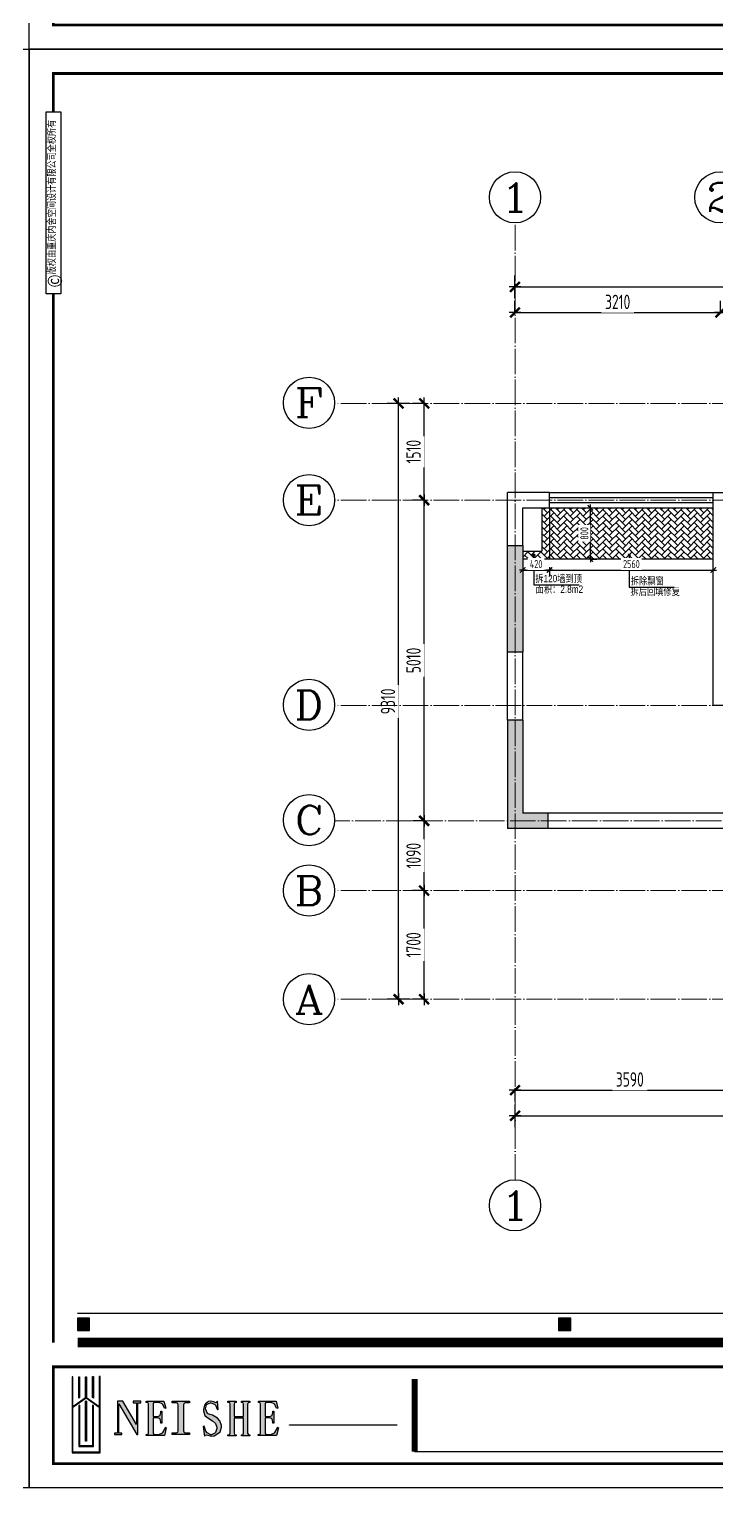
# Model space of a CAD drawing. Header units: inches. Extents: x -50945 to 250244, y -404780 to 18493.
# Drawn here: x 59539 to 70289, y -292400 to -269611 of the extents above; entities that cross this region are included whole.
import ezdxf
from ezdxf.enums import TextEntityAlignment as Align

# ---------------------------------------------------------------- set-up
doc = ezdxf.new("R2010")
doc.units = ezdxf.units.IN
doc.header["$MEASUREMENT"] = 0
doc.linetypes.add('DOTE', pattern=[2.42, 2, -0.2, 0.02, -0.2])
for name, color, linetype in [('0 @ 1 (1)', 7, 'Continuous'), ('15开关布置图-YJ', 2, 'Continuous'), ('AXIS', 1, 'Continuous'), ('AXIS_TEXT', 7, 'Continuous'), ('A图框', 7, 'Continuous'), ('D-ARCHI', 250, 'Continuous'), ('EVH 立面填充', 8, 'Continuous'), ('IBS-003-建筑窗框', 3, 'Continuous'), ('IBS-182-原建筑墙体拆除', 200, 'Continuous'), ('IBS-182-原建筑非承重墙', 150, 'Continuous'), ('IBS-200-原建筑承重墙柱', 200, 'Continuous'), ('IBS-63-原建筑窗', 63, 'Continuous'), ('IRC-30-天花轮廓线', 30, 'Continuous'), ('外标注', 50, 'Continuous')]:
    doc.layers.add(name, color=color, linetype=linetype)
doc.styles.add('04.YBC-外标注3.0', font='', dxfattribs={"width": 0.8, "height": 3})
doc.styles.add('05.YBC-内标注2.5', font='', dxfattribs={"width": 0.8, "height": 2.5})
doc.styles.add('_TCH_AXIS', font='COMPLEX', dxfattribs={"bigfont": 'GBCBIG'})
doc.styles.add('COMPLEX', font='COMPLEX')
doc.styles.add('HBA-DIMT', font='ARCHS.SHX', dxfattribs={"width": 0.8})
doc.styles.add('宋体', font='', dxfattribs={"width": 0.8})
doc.styles.get('04.YBC-外标注3.0').set_extended_font_data('SimSun')
doc.styles.get('05.YBC-内标注2.5').set_extended_font_data('SimSun')
doc.styles.get('宋体').set_extended_font_data('SimSun')
doc.dimstyles.new('HBA_40', dxfattribs={"dimscale": 50, "dimtxt": 2.5, "dimasz": 0.1, "dimexe": 2, "dimexo": 2.5, "dimgap": 0.6, "dimtad": 1, "dimdec": 0, "dimrnd": 5, "dimzin": 0, "dimtxsty": 'HBA-DIMT', "dimblk": 'HBA_DIMENSION_TICK', "dimblk1": 'HBA_DIMENSION_TICK', "dimblk2": 'HBA_DIMENSION_TICK', "dimcen": 0.125, "dimclrd": 44, "dimclre": 44, "dimclrt": 2, "dimadec": 0, "dimazin": 0, "dimtfac": 1, "dimtdec": 0, "dimtix": 1, "dimtmove": 1, "dimatfit": 3, "dimldrblk": 'HBA_Leader_Dot', "dimfxl": 0, "dimtvp": 1, "dimtfill": 1, "dimtolj": 1, "dimtzin": 0, "dimarcsym": 0})

# ---------------------------------------------------------------- blocks, each defined once
blk = doc.blocks.new('gegwe')
h = blk.add_hatch(color=9)
h.paths.add_polyline_path([(189652, -49616), (189652, -49028), (189629, -49028), (189629, -49617), (189269, -49867), (189269, -49028), (189267, -49028), (189246, -49028), (189246, -51182), (190039, -51182), (190039, -49027), (190014, -49027), (190014, -49865), (190014, -49868)])
h.paths.add_polyline_path([(190014, -49898), (190014, -51161), (189269, -51161), (189269, -49898), (189642, -49636)], flags=16)
h.paths.add_polyline_path([(189641, -49706), (189653, -49716), (189653, -50844), (189629, -50844), (189629, -49716)], flags=0)
h.paths.add_polyline_path([(189825, -49834), (189847, -49852), (189847, -51000), (189439, -51000), (189439, -49849), (189461, -49834), (189461, -50979), (189825, -50979)], flags=0)
h.paths.add_polyline_path([(189439, -49636), (189459, -49620), (189459, -49028), (189439, -49028)], flags=17)
h.paths.add_polyline_path([(189822, -49620), (189847, -49637), (189847, -49027), (189822, -49027)])
at = {"color": 9}
for points in [[(189267, -49028), (189246, -49028), (189246, -51182), (190039, -51182), (190039, -49027), (190014, -49027), (190014, -49865), (190014, -49868)], [(189269, -49867), (189269, -49028), (189267, -49028)], [(189269, -49867), (189629, -49617), (189629, -49028)], [(189439, -49028), (189459, -49028), (189459, -49620), (189439, -49636), (189439, -49028)], [(189629, -49028), (189650, -49028), (189652, -49028), (189652, -49616), (190014, -49868)], [(190014, -49898), (189642, -49636), (189269, -49898)], [(189641, -49706), (189653, -49716), (189653, -50844), (189629, -50844), (189629, -49716), (189641, -49706)], [(190014, -49898), (190014, -51161), (189269, -51161), (189269, -49898)], [(189439, -49849), (189439, -51000), (189847, -51000), (189847, -49852), (189825, -49834), (189825, -50979), (189461, -50979), (189461, -49834), (189461, -49834), (189439, -49849)]]:
    blk.add_lwpolyline(points, dxfattribs=at)
blk.add_lwpolyline([(189822, -49027), (189842, -49027), (189847, -49027), (189847, -49637), (189822, -49620), (189822, -49027)], close=True, dxfattribs=at)
blk = doc.blocks.new('gegeg')
at = {"layer": 'A图框'}
h = blk.add_hatch(color=256, dxfattribs=at)
h.dxf.hatch_style = 1
h.paths.add_polyline_path([(133887, -57733), (134062, -57733), (134062, -57558), (133887, -57558)])
h = blk.add_hatch(color=256, dxfattribs=at)
h.dxf.hatch_style = 1
h.paths.add_polyline_path([(140844, -57733), (141019, -57733), (141019, -57558), (140844, -57558)])
h = blk.add_hatch(color=256, dxfattribs=at)
h.dxf.hatch_style = 1
h.paths.add_polyline_path([(147800, -57733), (147975, -57733), (147975, -57558), (147800, -57558)])
h = blk.add_hatch(color=256, dxfattribs=at)
h.dxf.hatch_style = 1
h.paths.add_polyline_path([(154931, -57558), (154756, -57558), (154756, -57733), (154931, -57733)])
h = blk.add_hatch(color=256, dxfattribs=at)
h.dxf.hatch_style = 1
h.paths.add_polyline_path([(161887, -57558), (161712, -57558), (161712, -57733), (161887, -57733)])
for points in [[(134739, -58777), (134739, -59093), (134540, -58756), (134463, -58756), (134463, -59217), (134420, -59217), (134420, -59237), (134529, -59237), (134529, -59217), (134483, -59217), (134483, -58794), (134745, -59237), (134761, -59237), (134761, -58777), (134804, -58777), (134804, -58756), (134693, -58756), (134693, -58777)], [(134914, -59212), (134909, -59229), (134893, -59235), (134879, -59235), (134879, -59253), (135145, -59253), (135170, -59139), (135158, -59133), (135153, -59151), (135121, -59209), (135116, -59214), (135061, -59235), (135000, -59235), (134986, -59229), (134980, -59212), (134980, -58994), (135047, -58994), (135082, -59011), (135091, -59061), (135091, -59073), (135105, -59073), (135105, -58901), (135091, -58901), (135091, -58919), (135082, -58962), (135047, -58977), (134980, -58977), (134980, -58796), (134986, -58779), (135000, -58774), (135065, -58773), (135114, -58794), (135151, -58861), (135163, -58855), (135137, -58756), (134881, -58756), (134881, -58773), (134893, -58773), (134909, -58779), (134914, -58797)], [(135417, -58811), (135426, -58787), (135445, -58779), (135506, -58779), (135506, -58756), (135256, -58756), (135256, -58779), (135317, -58779), (135338, -58787), (135344, -58810), (135344, -59182), (135339, -59205), (135316, -59213), (135256, -59213), (135256, -59237), (135506, -59237), (135506, -59213), (135446, -59213), (135427, -59206), (135417, -59182)], [(135837, -59038), (135882, -59078), (135903, -59132), (135902, -59152), (135881, -59208), (135872, -59220), (135825, -59243), (135813, -59242), (135761, -59214), (135741, -59189), (135716, -59118), (135702, -59123), (135721, -59263), (135737, -59248), (135751, -59243), (135823, -59263), (135863, -59257), (135916, -59223), (135949, -59199), (135968, -59131), (135971, -59105), (135945, -59040), (135909, -59002), (135837, -58960), (135798, -58947), (135768, -58935), (135738, -58864), (135753, -58809), (135762, -58797), (135809, -58778), (135816, -58777), (135869, -58797), (135880, -58811), (135910, -58880), (135922, -58873), (135912, -58756), (135903, -58771), (135889, -58777), (135860, -58765), (135816, -58756), (135782, -58762), (135736, -58794), (135724, -58813), (135707, -58877), (135707, -58896), (135730, -58964), (135755, -58986)], [(136289, -59003), (136289, -59216), (136284, -59234), (136268, -59240), (136256, -59240), (136256, -59258), (136379, -59258), (136379, -59240), (136367, -59240), (136353, -59234), (136346, -59218), (136346, -58797), (136353, -58780), (136367, -58774), (136377, -58774), (136377, -58756), (136258, -58756), (136258, -58774), (136268, -58774), (136284, -58780), (136289, -58797), (136289, -58975), (136150, -58975), (136150, -58797), (136157, -58780), (136172, -58774), (136180, -58774), (136180, -58756), (136062, -58756), (136062, -58774), (136072, -58774), (136088, -58780), (136093, -58797), (136093, -59216), (136088, -59234), (136072, -59240), (136060, -59240), (136060, -59258), (136183, -59258), (136183, -59240), (136171, -59240), (136157, -59235), (136150, -59217), (136150, -59003)], [(136534, -59212), (136530, -59229), (136514, -59235), (136499, -59235), (136499, -59253), (136765, -59253), (136791, -59139), (136779, -59133), (136774, -59151), (136742, -59209), (136736, -59214), (136681, -59235), (136621, -59235), (136607, -59229), (136600, -59212), (136600, -58994), (136667, -58994), (136702, -59011), (136711, -59061), (136711, -59073), (136725, -59073), (136725, -58901), (136711, -58901), (136711, -58919), (136702, -58962), (136668, -58977), (136600, -58977), (136600, -58796), (136606, -58779), (136620, -58774), (136686, -58773), (136734, -58794), (136771, -58861), (136783, -58855), (136758, -58756), (136502, -58756), (136502, -58773), (136513, -58773), (136530, -58779), (136534, -58797)], [(138503, -59104), (138503, -59096), (136951, -59096), (136951, -59104)]]:
    blk.add_hatch(color=256, dxfattribs=at).paths.add_polyline_path(points)
for p, q in [((133887, -57482), (161887, -57482)), ((147184, -58433), (150684, -58433)), ((151384, -58433), (154884, -58433)), ((155398, -58433), (158242, -58433)), ((147184, -58783), (150684, -58783)), ((151384, -58783), (154884, -58783)), ((147184, -59133), (150684, -59133)), ((151384, -59133), (154884, -59133)), ((138761, -59483), (146834, -59483)), ((147184, -59483), (150684, -59483)), ((151384, -59483), (154884, -59483)), ((155398, -59483), (158242, -59483))]:
    blk.add_line(p, q, dxfattribs=at)
for points in [[(162587, -39218), (162587, -60008), (133187, -60008), (133187, -39218)], [(133431, -40125), (133643, -40125), (133643, -42755), (133431, -42755)], [(134062, -57558), (133887, -57558), (133887, -57733), (134062, -57733)], [(141019, -57558), (140844, -57558), (140844, -57733), (141019, -57733)], [(147975, -57558), (147800, -57558), (147800, -57733), (147975, -57733)], [(154756, -57558), (154931, -57558), (154931, -57733), (154756, -57733)], [(161712, -57558), (161887, -57558), (161887, -57733), (161712, -57733)], [(134739, -58777), (134739, -59093), (134540, -58756), (134463, -58756), (134463, -59217), (134420, -59217), (134420, -59237), (134529, -59237), (134529, -59217), (134483, -59217), (134483, -58794), (134745, -59237), (134761, -59237), (134761, -58777), (134804, -58777), (134804, -58756), (134693, -58756), (134693, -58777), (134739, -58777)], [(135256, -58756), (135506, -58756), (135506, -58779), (135445, -58779), (135426, -58787), (135417, -58811), (135417, -59182), (135427, -59206), (135446, -59213), (135506, -59213), (135506, -59237), (135256, -59237), (135256, -59213), (135316, -59213), (135339, -59205), (135344, -59182), (135344, -58810), (135338, -58787), (135317, -58779), (135256, -58779), (135256, -58756)], [(136951, -59096), (138503, -59096), (138503, -59104), (136951, -59104)]]:
    blk.add_lwpolyline(points, close=True, dxfattribs=at)
for points, const_width in [([(133537, -40125), (133537, -39568), (162237, -39568), (162237, -57908)], 42), ([(133537, -57908), (133537, -42755)], 42), ([(161887, -57908), (133887, -57908)], 140), ([(138761, -58433), (138761, -59483)], 84), ([(146834, -58433), (146834, -59483)], 84), ([(151034, -58433), (151034, -59483)], 84), ([(155234, -58433), (155234, -59483)], 84), ([(158387, -58433), (158387, -59483)], 84)]:
    blk.add_lwpolyline(points, dxfattribs=dict(at, const_width=const_width))
at = {"layer": 'A图框', "const_width": 42}
blk.add_lwpolyline([(133537, -58258), (162237, -58258), (162237, -59658), (133537, -59658)], close=True, dxfattribs=at)
at = {"layer": 'A图框'}
for points in [[(134882, -58756), (135137, -58756), (135163, -58855), (135151, -58861), (135116, -58798), (135112, -58793), (135065, -58773), (135000, -58774), (134986, -58779), (134980, -58796), (134980, -58977), (135047, -58977), (135082, -58962), (135091, -58919), (135091, -58901), (135105, -58901), (135105, -59073), (135091, -59073), (135091, -59061), (135082, -59011), (135047, -58994), (134980, -58994), (134980, -59212), (134986, -59229), (135000, -59235), (135061, -59235), (135116, -59214), (135121, -59209), (135153, -59151), (135158, -59133), (135170, -59139), (135145, -59253), (134879, -59253), (134879, -59235), (134893, -59235), (134909, -59229), (134914, -59212), (134914, -58797), (134909, -58779), (134893, -58773), (134881, -58773), (134881, -58756)], [(135910, -58880), (135922, -58873), (135912, -58756), (135903, -58771), (135889, -58777), (135860, -58765), (135816, -58756), (135782, -58762), (135736, -58794), (135724, -58813), (135707, -58877), (135707, -58896), (135730, -58964), (135755, -58986), (135837, -59038), (135882, -59078), (135903, -59132), (135902, -59152), (135881, -59208), (135872, -59220), (135825, -59243), (135813, -59242), (135761, -59214), (135741, -59189), (135716, -59118), (135702, -59123), (135721, -59263), (135737, -59248), (135751, -59243), (135823, -59263), (135863, -59257), (135916, -59223), (135949, -59199), (135968, -59131), (135971, -59105), (135945, -59040), (135909, -59002), (135837, -58960), (135798, -58947), (135768, -58935), (135738, -58864), (135753, -58809), (135762, -58797), (135809, -58778), (135816, -58777), (135869, -58797), (135880, -58811), (135910, -58880)], [(136258, -58756), (136377, -58756), (136377, -58774), (136367, -58774), (136353, -58780), (136346, -58797), (136346, -59218), (136353, -59234), (136367, -59240), (136379, -59240), (136379, -59258), (136256, -59258), (136256, -59240), (136268, -59240), (136284, -59234), (136289, -59216), (136289, -59003), (136150, -59003), (136150, -59217), (136157, -59235), (136171, -59240), (136183, -59240), (136183, -59258), (136060, -59258), (136060, -59240), (136072, -59240), (136088, -59234), (136093, -59216), (136093, -58797), (136088, -58780), (136072, -58774), (136062, -58774), (136062, -58756), (136180, -58756), (136180, -58774), (136172, -58774), (136157, -58780), (136150, -58797), (136150, -58975), (136289, -58975), (136289, -58797), (136284, -58780), (136268, -58774), (136258, -58774), (136258, -58756)], [(136502, -58756), (136758, -58756), (136783, -58855), (136771, -58861), (136736, -58798), (136732, -58793), (136686, -58773), (136620, -58774), (136606, -58779), (136600, -58796), (136600, -58977), (136668, -58977), (136702, -58962), (136711, -58919), (136711, -58901), (136725, -58901), (136725, -59073), (136711, -59073), (136711, -59061), (136702, -59011), (136667, -58994), (136600, -58994), (136600, -59212), (136607, -59229), (136621, -59235), (136681, -59235), (136736, -59214), (136742, -59209), (136774, -59151), (136779, -59133), (136791, -59139), (136765, -59253), (136499, -59253), (136499, -59235), (136514, -59235), (136530, -59229), (136534, -59212), (136534, -58797), (136530, -58779), (136513, -58773), (136502, -58773), (136502, -58756)]]:
    blk.add_lwpolyline(points, dxfattribs=at)
at = {"layer": '15开关布置图-YJ', "color": 2, "xscale": 0.5119999999988067, "yscale": 0.5119999999988067, "zscale": 0.5119999999988067}
blk.add_blockref('gegwe', (36914, -33299), dxfattribs=at)
at = {"layer": '0 @ 1 (1)', "insert": (152579, -59363), "char_height": 175, "width": 3199.54, "attachment_point": 4, "style": '05.YBC-内标注2.5'}
blk.add_mtext('{\\fMicrosoft YaHei|b0|i0|c134|p34;\\H0.8x; 1 : 70}', dxfattribs=at)
at = {"layer": 'A图框', "rotation": 90, "style": '04.YBC-外标注3.0'}
for s, insert, char_height, width, attachment_point in [('版权由重庆内舍空间设计有限公司全权所有', (133460, -42471), 105, 2420.6, 1), ('©', (133559, -42567), 210, 191.34, 5)]:
    blk.add_mtext(s, dxfattribs=dict(at, insert=insert, char_height=char_height, width=width, attachment_point=attachment_point))
at = {"layer": 'A图框', "char_height": 70, "attachment_point": 1, "style": '04.YBC-外标注3.0'}
for s, width, insert in [('{\\fArial Unicode MS|b0|i0|c134|p0;l 未经本公司授权，不可擅自复制本图纸或设计}', 1842.18, (155405, -58508)), ('{\\fArial Unicode MS|b0|i0|c134|p0;l 所以尺寸以标注为准，非蓝图勿按比例测量图纸}', 1906.2, (155405, -58662)), ('{\\fArial Unicode MS|b0|i0|c134|p0;l 本图纸作为基本的室内设计图纸，仅限承包方使用}', 2550.12, (155405, -58801)), ('{\\fArial Unicode MS|b0|i0|c134|p0;l 本图纸在最终细化和制作前，必须现场勘测确认无误，造型及细部尺寸以详图为准}', 3701.19, (155405, -58923)), ('{\\fArial Unicode MS|b0|i0|c134|p0;l 本图纸仅供本项目和其他特别确认的场地，禁止使用在其他项目}', 3008.74, (155405, -59060)), ('{\\fArial Unicode MS|b0|i0|c134|p0;l 按照要求，本图纸在工地完成验收移交之时需要归还}', 1941.8, (155405, -59203)), ('{\\fArial Unicode MS|b0|i0|c134|p0;l 未经许可擅自变更已签章《字》图纸或设计，原设计人不承担任何后果}', 3026.66, (155405, -59346))]:
    blk.add_mtext_dynamic_manual_height_columns(s, width=width, gutter_width=1, heights=[0], dxfattribs=dict(at, insert=insert))
blk = doc.blocks.new('HBA_DIMENSION_TICK')
at = {"color": 0, "linetype": 'ByBlock'}
for p, q in [((-10, 0), (0, 0)), ((0, 0), (10, 0))]:
    blk.add_line(p, q, dxfattribs=at)
at = {"color": 50, "linetype": 'ByBlock'}
blk.add_solid([(-10, -7), (-7, -10), (7, 10), (10, 7)], dxfattribs=at)
blk = doc.blocks.new('*D308')
at = {"layer": 'Defpoints', "color": 0, "transparency": 16777216}
for p in [(67134, -285932), (70724, -285932), (70724, -286187)]:
    blk.add_point(p, dxfattribs=at)
at = {"layer": '外标注', "color": 44, "lineweight": -2, "transparency": 16777216}
for p, q in [((67134, -286157), (67134, -286367)), ((67143, -286187), (70715, -286187)), ((70724, -286157), (70724, -286367))]:
    blk.add_line(p, q, dxfattribs=at)
at = {"layer": '外标注', "color": 44, "lineweight": -2, "transparency": 16777216, "xscale": 9, "yscale": 9, "zscale": 9, "rotation": 180}
blk.add_blockref('HBA_DIMENSION_TICK', (67134, -286187), dxfattribs=at)
at = {"layer": '外标注', "color": 44, "lineweight": -2, "transparency": 16777216, "xscale": 9, "yscale": 9, "zscale": 9}
blk.add_blockref('HBA_DIMENSION_TICK', (70724, -286187), dxfattribs=at)
at = {"layer": '外标注', "color": 2, "transparency": 16777216, "insert": (68929, -286020), "char_height": 225, "attachment_point": 5, "style": 'HBA-DIMT', "bg_fill": 3, "box_fill_scale": 1.25, "bg_fill_color": 256, "bg_fill_true_color": 13158600, "bg_fill_transparency": 0}
blk.add_mtext('\\A1;3590', dxfattribs=at)
blk = doc.blocks.new('HBA_Leader_Dot')
at = {"color": 0, "linetype": 'ByBlock'}
blk.add_line((-5, 0), (-10, 0), dxfattribs=at)
at = {"color": 0, "linetype": 'ByBlock', "const_width": 5}
blk.add_lwpolyline([(-2.5, 0, 1), (2.5, 0, 1)], format="xyb", close=True, dxfattribs=at)
blk = doc.blocks.new('*D316')
at = {"layer": 'Defpoints', "color": 0, "transparency": 16777216}
for p in [(67134, -286187), (81834, -286187), (81834, -286587)]:
    blk.add_point(p, dxfattribs=at)
at = {"layer": '外标注', "color": 44, "lineweight": -2, "transparency": 16777216}
for p, q in [((67134, -286412), (67134, -286767)), ((81834, -286412), (81834, -286767)), ((67143, -286587), (81825, -286587))]:
    blk.add_line(p, q, dxfattribs=at)
at = {"layer": '外标注', "color": 44, "lineweight": -2, "transparency": 16777216, "xscale": 9, "yscale": 9, "zscale": 9, "rotation": 180}
blk.add_blockref('HBA_DIMENSION_TICK', (67134, -286587), dxfattribs=at)
at = {"layer": '外标注', "color": 44, "lineweight": -2, "transparency": 16777216, "xscale": 9, "yscale": 9, "zscale": 9}
blk.add_blockref('HBA_DIMENSION_TICK', (81834, -286587), dxfattribs=at)
at = {"layer": '外标注', "color": 2, "transparency": 16777216, "insert": (74484, -286420), "char_height": 225, "attachment_point": 5, "style": 'HBA-DIMT', "bg_fill": 3, "box_fill_scale": 1.25, "bg_fill_color": 256, "bg_fill_true_color": 13158600, "bg_fill_transparency": 0}
blk.add_mtext('\\A1;14700', dxfattribs=at)
blk = doc.blocks.new('*D322')
at = {"layer": 'Defpoints', "color": 0, "transparency": 16777216}
for p in [(70344, -274038), (67134, -274263), (70344, -274263)]:
    blk.add_point(p, dxfattribs=at)
at = {"layer": '外标注', "color": 44, "lineweight": -2, "transparency": 16777216}
for p, q in [((67134, -274038), (67134, -273858)), ((70344, -274038), (70344, -273858)), ((67143, -274038), (70335, -274038))]:
    blk.add_line(p, q, dxfattribs=at)
at = {"layer": '外标注', "color": 44, "lineweight": -2, "transparency": 16777216, "xscale": 9, "yscale": 9, "zscale": 9, "rotation": 180}
blk.add_blockref('HBA_DIMENSION_TICK', (67134, -274038), dxfattribs=at)
at = {"layer": '外标注', "color": 44, "lineweight": -2, "transparency": 16777216, "xscale": 9, "yscale": 9, "zscale": 9}
blk.add_blockref('HBA_DIMENSION_TICK', (70344, -274038), dxfattribs=at)
at = {"layer": '外标注', "color": 2, "transparency": 16777216, "insert": (68739, -273872), "char_height": 225, "attachment_point": 5, "style": 'HBA-DIMT', "bg_fill": 3, "box_fill_scale": 1.25, "bg_fill_color": 256, "bg_fill_true_color": 13158600, "bg_fill_transparency": 0}
blk.add_mtext('\\A1;3210', dxfattribs=at)
blk = doc.blocks.new('*D323')
at = {"layer": 'Defpoints', "color": 0, "transparency": 16777216}
for p in [(72924, -274038), (70344, -274263), (72924, -274263)]:
    blk.add_point(p, dxfattribs=at)
at = {"layer": '外标注', "color": 44, "lineweight": -2, "transparency": 16777216}
for p, q in [((70344, -274038), (70344, -273858)), ((72924, -274038), (72924, -273858)), ((70353, -274038), (72915, -274038))]:
    blk.add_line(p, q, dxfattribs=at)
at = {"layer": '外标注', "color": 44, "lineweight": -2, "transparency": 16777216, "xscale": 9, "yscale": 9, "zscale": 9, "rotation": 180}
blk.add_blockref('HBA_DIMENSION_TICK', (70344, -274038), dxfattribs=at)
at = {"layer": '外标注', "color": 44, "lineweight": -2, "transparency": 16777216, "xscale": 9, "yscale": 9, "zscale": 9}
blk.add_blockref('HBA_DIMENSION_TICK', (72924, -274038), dxfattribs=at)
at = {"layer": '外标注', "color": 2, "transparency": 16777216, "insert": (71634, -273872), "char_height": 225, "attachment_point": 5, "style": 'HBA-DIMT', "bg_fill": 3, "box_fill_scale": 1.25, "bg_fill_color": 256, "bg_fill_true_color": 13158600, "bg_fill_transparency": 0}
blk.add_mtext('\\A1;2580', dxfattribs=at)
blk = doc.blocks.new('*D326')
at = {"layer": 'Defpoints', "color": 0, "transparency": 16777216}
for p in [(81834, -273638), (67134, -274038), (81834, -274038)]:
    blk.add_point(p, dxfattribs=at)
at = {"layer": '外标注', "color": 44, "lineweight": -2, "transparency": 16777216}
for p, q in [((67134, -273813), (67134, -273458)), ((81834, -273813), (81834, -273458)), ((67143, -273638), (81825, -273638))]:
    blk.add_line(p, q, dxfattribs=at)
at = {"layer": '外标注', "color": 44, "lineweight": -2, "transparency": 16777216, "xscale": 9, "yscale": 9, "zscale": 9, "rotation": 180}
blk.add_blockref('HBA_DIMENSION_TICK', (67134, -273638), dxfattribs=at)
at = {"layer": '外标注', "color": 44, "lineweight": -2, "transparency": 16777216, "xscale": 9, "yscale": 9, "zscale": 9}
blk.add_blockref('HBA_DIMENSION_TICK', (81834, -273638), dxfattribs=at)
at = {"layer": '外标注', "color": 2, "transparency": 16777216, "insert": (74484, -273472), "char_height": 225, "attachment_point": 5, "style": 'HBA-DIMT', "bg_fill": 3, "box_fill_scale": 1.25, "bg_fill_color": 256, "bg_fill_true_color": 13158600, "bg_fill_transparency": 0}
blk.add_mtext('\\A1;14700', dxfattribs=at)
blk = doc.blocks.new('*D327')
at = {"layer": 'Defpoints', "color": 0, "transparency": 16777216}
for p in [(65714, -283069), (65916, -283069), (65916, -284767)]:
    blk.add_point(p, dxfattribs=at)
at = {"layer": '外标注', "color": 44, "lineweight": -2, "transparency": 16777216}
for p, q in [((65714, -283069), (65534, -283069)), ((65714, -284758), (65714, -283078)), ((65714, -284767), (65534, -284767))]:
    blk.add_line(p, q, dxfattribs=at)
at = {"layer": '外标注', "color": 44, "lineweight": -2, "transparency": 16777216, "xscale": 9, "yscale": 9, "zscale": 9}
for p, rotation in [((65714, -283069), 90), ((65714, -284767), 270)]:
    blk.add_blockref('HBA_DIMENSION_TICK', p, dxfattribs=dict(at, rotation=rotation))
at = {"layer": '外标注', "color": 2, "transparency": 16777216, "insert": (65548, -283918), "char_height": 225, "attachment_point": 5, "rotation": 90, "style": 'HBA-DIMT', "bg_fill": 3, "box_fill_scale": 1.25, "bg_fill_color": 256, "bg_fill_true_color": 13158600, "bg_fill_transparency": 0}
blk.add_mtext('\\A1;1700', dxfattribs=at)
blk = doc.blocks.new('*D328')
at = {"layer": 'Defpoints', "color": 0, "transparency": 16777216}
for p in [(65714, -281979), (65916, -281979), (65916, -283069)]:
    blk.add_point(p, dxfattribs=at)
at = {"layer": '外标注', "color": 44, "lineweight": -2, "transparency": 16777216}
for p, q in [((65714, -281979), (65534, -281979)), ((65714, -283060), (65714, -281988)), ((65714, -283069), (65534, -283069))]:
    blk.add_line(p, q, dxfattribs=at)
at = {"layer": '外标注', "color": 44, "lineweight": -2, "transparency": 16777216, "xscale": 9, "yscale": 9, "zscale": 9}
for p, rotation in [((65714, -281979), 90), ((65714, -283069), 270)]:
    blk.add_blockref('HBA_DIMENSION_TICK', p, dxfattribs=dict(at, rotation=rotation))
at = {"layer": '外标注', "color": 2, "transparency": 16777216, "insert": (65548, -282524), "char_height": 225, "attachment_point": 5, "rotation": 90, "style": 'HBA-DIMT', "bg_fill": 3, "box_fill_scale": 1.25, "bg_fill_color": 256, "bg_fill_true_color": 13158600, "bg_fill_transparency": 0}
blk.add_mtext('\\A1;1090', dxfattribs=at)
blk = doc.blocks.new('*D329')
at = {"layer": 'Defpoints', "color": 0, "transparency": 16777216}
for p in [(65714, -276969), (65916, -276969), (65916, -281979)]:
    blk.add_point(p, dxfattribs=at)
at = {"layer": '外标注', "color": 44, "lineweight": -2, "transparency": 16777216}
for p, q in [((65714, -276969), (65534, -276969)), ((65714, -281970), (65714, -276978)), ((65714, -281979), (65534, -281979))]:
    blk.add_line(p, q, dxfattribs=at)
at = {"layer": '外标注', "color": 44, "lineweight": -2, "transparency": 16777216, "xscale": 9, "yscale": 9, "zscale": 9}
for p, rotation in [((65714, -276969), 90), ((65714, -281979), 270)]:
    blk.add_blockref('HBA_DIMENSION_TICK', p, dxfattribs=dict(at, rotation=rotation))
at = {"layer": '外标注', "color": 2, "transparency": 16777216, "insert": (65548, -279474), "char_height": 225, "attachment_point": 5, "rotation": 90, "style": 'HBA-DIMT', "bg_fill": 3, "box_fill_scale": 1.25, "bg_fill_color": 256, "bg_fill_true_color": 13158600, "bg_fill_transparency": 0}
blk.add_mtext('\\A1;5010', dxfattribs=at)
blk = doc.blocks.new('*D330')
at = {"layer": 'Defpoints', "color": 0, "transparency": 16777216}
for p in [(65714, -275458), (65916, -275458), (65916, -276969)]:
    blk.add_point(p, dxfattribs=at)
at = {"layer": '外标注', "color": 44, "lineweight": -2, "transparency": 16777216}
for p, q in [((65714, -275458), (65534, -275458)), ((65714, -276960), (65714, -275467)), ((65714, -276969), (65534, -276969))]:
    blk.add_line(p, q, dxfattribs=at)
at = {"layer": '外标注', "color": 44, "lineweight": -2, "transparency": 16777216, "xscale": 9, "yscale": 9, "zscale": 9}
for p, rotation in [((65714, -275458), 90), ((65714, -276969), 270)]:
    blk.add_blockref('HBA_DIMENSION_TICK', p, dxfattribs=dict(at, rotation=rotation))
at = {"layer": '外标注', "color": 2, "transparency": 16777216, "insert": (65548, -276213), "char_height": 225, "attachment_point": 5, "rotation": 90, "style": 'HBA-DIMT', "bg_fill": 3, "box_fill_scale": 1.25, "bg_fill_color": 256, "bg_fill_true_color": 13158600, "bg_fill_transparency": 0}
blk.add_mtext('\\A1;1510', dxfattribs=at)
blk = doc.blocks.new('*D331')
at = {"layer": 'Defpoints', "color": 0, "transparency": 16777216}
for p in [(65314, -275458), (65714, -275458), (65714, -284767)]:
    blk.add_point(p, dxfattribs=at)
at = {"layer": '外标注', "color": 44, "lineweight": -2, "transparency": 16777216}
for p, q in [((65489, -275458), (65134, -275458)), ((65314, -284758), (65314, -275467)), ((65489, -284767), (65134, -284767))]:
    blk.add_line(p, q, dxfattribs=at)
at = {"layer": '外标注', "color": 44, "lineweight": -2, "transparency": 16777216, "xscale": 9, "yscale": 9, "zscale": 9}
for p, rotation in [((65314, -275458), 90), ((65314, -284767), 270)]:
    blk.add_blockref('HBA_DIMENSION_TICK', p, dxfattribs=dict(at, rotation=rotation))
at = {"layer": '外标注', "color": 2, "transparency": 16777216, "insert": (65148, -280113), "char_height": 225, "attachment_point": 5, "rotation": 90, "style": 'HBA-DIMT', "bg_fill": 3, "box_fill_scale": 1.25, "bg_fill_color": 256, "bg_fill_true_color": 13158600, "bg_fill_transparency": 0}
blk.add_mtext('\\A1;9310', dxfattribs=at)
blk = doc.blocks.new('_AXISO')
blk.add_circle((0, 0), 0.5)
at = {"layer": 'AXIS_TEXT', "style": 'COMPLEX', "width": 1.041667}
blk.add_attdef('A', text='', height=0.56, dxfattribs=at).set_placement((-0.25, -0.28), (0.25, -0.28), align=Align.FIT)
blk = doc.blocks.new('*D340')
at = {"layer": 'IRC-30-天花轮廓线', "color": 44, "lineweight": -2, "transparency": 16777216}
for p, q in [((67254, -278014), (67254, -278161)), ((67674, -278014), (67674, -278161)), ((67259, -278061), (67669, -278061))]:
    blk.add_line(p, q, dxfattribs=at)
at = {"layer": 'IRC-30-天花轮廓线', "color": 44, "lineweight": -2, "transparency": 16777216, "xscale": 5, "yscale": 5, "zscale": 5, "rotation": 180}
blk.add_blockref('HBA_DIMENSION_TICK', (67254, -278061), dxfattribs=at)
at = {"layer": 'IRC-30-天花轮廓线', "color": 44, "lineweight": -2, "transparency": 16777216, "xscale": 5, "yscale": 5, "zscale": 5}
blk.add_blockref('HBA_DIMENSION_TICK', (67674, -278061), dxfattribs=at)
at = {"layer": 'IRC-30-天花轮廓线', "color": 2, "transparency": 16777216, "insert": (67464, -277968), "char_height": 125, "attachment_point": 5, "style": 'HBA-DIMT', "bg_fill": 3, "box_fill_scale": 1.25, "bg_fill_color": 256, "bg_fill_true_color": 13158600, "bg_fill_transparency": 0}
blk.add_mtext('\\A1;420', dxfattribs=at)
at = {"layer": 'Defpoints', "color": 0, "transparency": 16777216}
for p in [(67254, -277889), (67674, -277889), (67674, -278061)]:
    blk.add_point(p, dxfattribs=at)
blk = doc.blocks.new('*D341')
at = {"layer": 'Defpoints', "color": 0, "transparency": 16777216}
for p in [(67674, -277889), (70234, -278061), (70234, -278061)]:
    blk.add_point(p, dxfattribs=at)
at = {"layer": 'IRC-30-天花轮廓线', "color": 44, "lineweight": -2, "transparency": 16777216}
for p, q in [((67674, -278014), (67674, -278161)), ((70234, -278061), (70234, -277961)), ((67679, -278061), (70229, -278061))]:
    blk.add_line(p, q, dxfattribs=at)
at = {"layer": 'IRC-30-天花轮廓线', "color": 44, "lineweight": -2, "transparency": 16777216, "xscale": 5, "yscale": 5, "zscale": 5, "rotation": 180}
blk.add_blockref('HBA_DIMENSION_TICK', (67674, -278061), dxfattribs=at)
at = {"layer": 'IRC-30-天花轮廓线', "color": 44, "lineweight": -2, "transparency": 16777216, "xscale": 5, "yscale": 5, "zscale": 5}
blk.add_blockref('HBA_DIMENSION_TICK', (70234, -278061), dxfattribs=at)
at = {"layer": 'IRC-30-天花轮廓线', "color": 2, "transparency": 16777216, "insert": (68954, -277968), "char_height": 125, "attachment_point": 5, "style": 'HBA-DIMT', "bg_fill": 3, "box_fill_scale": 1.25, "bg_fill_color": 256, "bg_fill_true_color": 13158600, "bg_fill_transparency": 0}
blk.add_mtext('\\A1;2560', dxfattribs=at)
blk = doc.blocks.new('*D342')
at = {"layer": 'Defpoints', "color": 0, "transparency": 16777216}
for p in [(68310, -277089), (68312, -277089), (68310, -277889)]:
    blk.add_point(p, dxfattribs=at)
at = {"layer": 'IRC-30-天花轮廓线', "color": 44, "lineweight": -2, "transparency": 16777216}
for p, q in [((68312, -277089), (68412, -277089)), ((68312, -277884), (68312, -277094)), ((68312, -277889), (68412, -277889))]:
    blk.add_line(p, q, dxfattribs=at)
at = {"layer": 'IRC-30-天花轮廓线', "color": 44, "lineweight": -2, "transparency": 16777216, "xscale": 5, "yscale": 5, "zscale": 5}
for p, rotation in [((68312, -277089), 90), ((68312, -277889), 270)]:
    blk.add_blockref('HBA_DIMENSION_TICK', p, dxfattribs=dict(at, rotation=rotation))
at = {"layer": 'IRC-30-天花轮廓线', "color": 2, "transparency": 16777216, "insert": (68219, -277489), "char_height": 125, "attachment_point": 5, "rotation": 90, "style": 'HBA-DIMT', "bg_fill": 3, "box_fill_scale": 1.25, "bg_fill_color": 256, "bg_fill_true_color": 13158600, "bg_fill_transparency": 0}
blk.add_mtext('\\A1;800', dxfattribs=at)

msp = doc.modelspace()

# ---------------------------------------------------------------- hatches: boundary and pattern name
at = {"layer": 'EVH 立面填充'}
h = msp.add_hatch(color=256, dxfattribs=at)
h.dxf.hatch_style = 1
h.paths.add_polyline_path([(67014.36, -279338.62), (67254.36, -279338.62), (67254.36, -277678.62), (67014.36, -277678.62)])
h = msp.add_hatch(color=256, dxfattribs=at)
h.dxf.hatch_style = 1
h.paths.add_polyline_path([(67254.36, -281858.62), (67254.36, -280408.62), (67014.36, -280408.62), (67014.36, -282098.62), (67654.36, -282098.62), (67654.36, -281858.62)])
at = {"layer": 'IBS-182-原建筑墙体拆除', "ltscale": 0.02}
h = msp.add_hatch(dxfattribs=at)
h.set_pattern_fill('AR-HBONE', color=136, scale=18)
h.set_pattern_definition([(45, (-18959.59, -185475.79), (8e-15, 101.823376), [216, -72]), (135, (-18908.676, -185424.88), (8e-15, 101.823376), [216, -72])])
h.paths.add_polyline_path([(67554.36, -277768.62), (67254.36, -277768.62), (67254.36, -277888.62), (67674.36, -277888.62), (67674.36, -277088.62), (67554.36, -277088.62)])
h.paths.add_polyline_path([(67674.36, -277088.62), (67674.36, -277888.62), (70234.36, -277888.62), (70234.36, -277088.62)])

# ---------------------------------------------------------------- linework, layer by layer
at = {"layer": 'IBS-003-建筑窗框', "color": 251, "ltscale": 10}
for p, q in [((67674.36, -276847.62), (70234.36, -276847.62)), ((67674.36, -277088.62), (70234.36, -277088.62))]:
    msp.add_line(p, q, dxfattribs=at)
at = {"layer": 'IBS-182-原建筑墙体拆除'}
for p, q in [((67554.36, -277088.62), (67554.36, -277768.62)), ((67674.36, -277088.62), (67674.36, -277888.62)), ((67254.36, -277768.62), (67554.36, -277768.62)), ((67254.36, -277888.62), (67674.36, -277888.62)), ((67674.36, -277888.62), (70234.36, -277888.62))]:
    msp.add_line(p, q, dxfattribs=at)
at = {"layer": 'IBS-182-原建筑非承重墙'}
for p, q in [((67674.36, -276847.62), (67014.36, -276847.62)), ((67014.36, -277678.62), (67014.36, -276848.62)), ((67674.36, -277088.62), (67674.36, -276847.62)), ((70234.36, -276847.62), (70454.36, -276847.62)), ((70234.36, -280178.62), (70234.36, -276848.62)), ((67254.36, -277678.62), (67254.36, -277088.62)), ((67254.36, -277088.62), (67674.36, -277088.62)), ((67014.36, -280408.62), (67014.36, -279338.62)), ((67254.36, -280408.62), (67254.36, -279338.62)), ((71774.36, -280178.62), (70234.36, -280178.62)), ((70604.06, -281858.62), (67654.36, -281858.62)), ((70604.06, -282098.62), (67654.36, -282098.62))]:
    msp.add_line(p, q, dxfattribs=at)
at = {"layer": 'IBS-200-原建筑承重墙柱', "ltscale": 0.02}
for p, q in [((67014.36, -277678.62), (67254.36, -277678.62)), ((67014.36, -279338.62), (67014.36, -277678.62)), ((67254.36, -277678.62), (67254.36, -279338.62)), ((67014.36, -279338.62), (67254.36, -279338.62)), ((67254.36, -280408.62), (67014.36, -280408.62)), ((67014.36, -280408.62), (67014.36, -282098.62)), ((67254.36, -280408.62), (67254.36, -281858.62)), ((67654.36, -281858.62), (67254.36, -281858.62)), ((67654.36, -282098.62), (67654.36, -281858.62)), ((67654.36, -282098.62), (67014.36, -282098.62))]:
    msp.add_line(p, q, dxfattribs=at)
at = {"layer": 'IBS-63-原建筑窗'}
for p, q in [((67674.36, -276927.62), (70234.36, -276927.62)), ((67674.36, -277008.62), (70234.36, -277008.62))]:
    msp.add_line(p, q, dxfattribs=at)

# ---------------------------------------------------------------- block references
at = {"layer": '15开关布置图-YJ', "color": 2}
for p, xscale, yscale, zscale in [((-84447.4, -205050.97), 1.081083904090791, 1.081083904090791, 1.081083904090791), ((-116232.48, -227526.41), 1.081091401797356, 1.081091401797356, 1.081091401797356)]:
    msp.add_blockref('gegeg', p, dxfattribs=dict(at, xscale=xscale, yscale=yscale, zscale=zscale))
at = {"layer": 'AXIS'}
ref = msp.add_blockref('_AXISO', (67134.36, -272238.38), dxfattribs=dict(at, xscale=800, yscale=800, zscale=800))
ref.add_attrib('A', '1', dxfattribs={"layer": 'AXIS_TEXT', "height": 452.55, "style": '_TCH_AXIS', "width": 2.333333}).set_placement((66908.09, -272464.65), (67360.64, -272464.65), align=Align.FIT)
ref = msp.add_blockref('_AXISO', (70344.36, -272238.38), dxfattribs=dict(at, xscale=800, yscale=800, zscale=800))
ref.add_attrib('A', '2', dxfattribs={"layer": 'AXIS_TEXT', "height": 452.55, "style": '_TCH_AXIS', "width": 1.5}).set_placement((70118.09, -272464.65), (70570.64, -272464.65), align=Align.FIT)
ref = msp.add_blockref('_AXISO', (63914.49, -275448.38), dxfattribs=dict(at, xscale=800, yscale=800, zscale=800))
ref.add_attrib('A', 'F', dxfattribs={"layer": 'AXIS_TEXT', "height": 452.55, "style": '_TCH_AXIS', "width": 1.3125}).set_placement((63688.22, -275674.65), (64140.76, -275674.65), align=Align.FIT)
ref = msp.add_blockref('_AXISO', (63914.36, -276968.62), dxfattribs=dict(at, xscale=800, yscale=800, zscale=800))
ref.add_attrib('A', 'E', dxfattribs={"layer": 'AXIS_TEXT', "height": 452.55, "style": '_TCH_AXIS', "width": 1.3125}).set_placement((63688.09, -277194.89), (64140.64, -277194.89), align=Align.FIT)
ref = msp.add_blockref('_AXISO', (63914.36, -280168.39), dxfattribs=dict(at, xscale=800, yscale=800, zscale=800))
ref.add_attrib('A', 'D', dxfattribs={"layer": 'AXIS_TEXT', "height": 452.55, "style": '_TCH_AXIS', "width": 1.235294}).set_placement((63688.09, -280394.66), (64140.64, -280394.66), align=Align.FIT)
ref = msp.add_blockref('_AXISO', (63914.36, -281968.39), dxfattribs=dict(at, xscale=800, yscale=800, zscale=800))
ref.add_attrib('A', 'C', dxfattribs={"layer": 'AXIS_TEXT', "height": 452.55, "style": '_TCH_AXIS', "width": 1.4}).set_placement((63688.09, -282194.66), (64140.64, -282194.66), align=Align.FIT)
ref = msp.add_blockref('_AXISO', (63914.36, -283068.62), dxfattribs=dict(at, xscale=800, yscale=800, zscale=800))
ref.add_attrib('A', 'B', dxfattribs={"layer": 'AXIS_TEXT', "height": 452.55, "style": '_TCH_AXIS', "width": 1.235294}).set_placement((63688.09, -283294.89), (64140.64, -283294.89), align=Align.FIT)
ref = msp.add_blockref('_AXISO', (63914.57, -284766.95), dxfattribs=dict(at, xscale=800, yscale=800, zscale=800))
ref.add_attrib('A', 'A', dxfattribs={"layer": 'AXIS_TEXT', "height": 452.55, "style": '_TCH_AXIS', "width": 1.166667}).set_placement((63688.29, -284993.23), (64140.84, -284993.23), align=Align.FIT)
ref = msp.add_blockref('_AXISO', (67134.36, -287986.95), dxfattribs=dict(at, xscale=800, yscale=800, zscale=800))
ref.add_attrib('A', '1', dxfattribs={"layer": 'AXIS_TEXT', "height": 452.55, "style": '_TCH_AXIS', "width": 2.333333}).set_placement((66908.09, -288213.23), (67360.64, -288213.23), align=Align.FIT)

# ---------------------------------------------------------------- texts
at = {"layer": 'IBS-182-原建筑墙体拆除', "lineweight": 0, "char_height": 115, "attachment_point": 1, "style": '宋体'}
for s, insert, width in [('{\\fArial Unicode MS|b0|i0|c134|p0;拆\\fArial Unicode MS|b0|i0|c0|p0;120\\fArial Unicode MS|b0|i0|c134|p0;墙到顶}', (67451.03, -278136.46), 786.5321), ('{\\fArial Unicode MS|b0|i0|c134|p0;拆除飘窗}', (68944.36, -278172.84), 786.5321), ('{\\fArial Unicode MS|b0|i0|c134|p0;面积：2.\\fArial Unicode MS|b0|i0|c0|p0;8\\fArial Unicode MS|b0|i0|c134|p0;m2}', (67455.75, -278303.26), 786.5321), ('{\\fArial Unicode MS|b0|i0|c134|p0;拆后回填修复}', (68939.03, -278338.89), 736.8742)]:
    msp.add_mtext(s, dxfattribs=dict(at, insert=insert, width=width))

# ---------------------------------------------------------------- dimensions: what is measured, and where the dimension line sits
at = {"layer": '外标注'}
for base, p1, p2, picture, middle in [((70344.36, -274038.38), (67134.36, -274262.96), (70344.36, -274262.96), '*D322', (68739.36, -273871.88)), ((70724.06, -286186.95), (67134.36, -285931.91), (70724.06, -285931.91), '*D308', (68929.21, -286020.45))]:
    dim = msp.add_linear_dim(base=base, p1=p1, p2=p2, dimstyle='HBA_40', override={"dimscale": 90, "dimfxl": 200, "dimfxlon": 1}, dxfattribs=at)
    dim.commit()
    dim.dimension.update_dxf_attribs({"geometry": picture, "text_midpoint": middle})
dim = msp.add_linear_dim(base=(65714.36, -283068.62), p1=(65915.53, -284766.95), p2=(65915.53, -283068.62), angle=270, dimstyle='HBA_40', override={"dimscale": 90, "dimfxl": 200, "dimfxlon": 1}, dxfattribs=at)
dim.commit()
dim.dimension.update_dxf_attribs({"geometry": '*D327', "text_midpoint": (65547.86, -283917.79)})

# ---------------------------------------------------------------- leaders
at = {"layer": 'IRC-30-天花轮廓线', "color": 5}
for points in [[(67430.89, -277829.36), (67430.89, -278290.93), (68135.24, -278290.93)], [(68918.43, -277828.91), (68918.43, -278327.31), (69622.79, -278327.31)]]:
    msp.add_leader(points, dimstyle='HBA_40', override={"dimtad": 0, "dimfxl": 200, "dimfxlon": 1}, dxfattribs=at)

# ---------------------------------------------------------------- next in the draw order: dimensions: what is measured, and where the dimension line sits
at = {"layer": '外标注'}
for base, p1, p2, picture, middle in [((72924.36, -274038.38), (70344.36, -274262.96), (72924.36, -274262.96), '*D323', (71634.36, -273871.88)), ((81834.36, -286586.95), (67134.36, -286186.95), (81834.36, -286186.95), '*D316', (74484.36, -286420.45))]:
    dim = msp.add_linear_dim(base=base, p1=p1, p2=p2, dimstyle='HBA_40', override={"dimscale": 90, "dimfxl": 200, "dimfxlon": 1}, dxfattribs=at)
    dim.commit()
    dim.dimension.update_dxf_attribs({"geometry": picture, "text_midpoint": middle})
dim = msp.add_linear_dim(base=(65714.36, -281978.62), p1=(65915.53, -283068.62), p2=(65915.53, -281978.62), angle=270, dimstyle='HBA_40', override={"dimscale": 90, "dimfxl": 200, "dimfxlon": 1}, dxfattribs=at)
dim.commit()
dim.dimension.update_dxf_attribs({"geometry": '*D328', "text_midpoint": (65547.86, -282523.62)})

# ---------------------------------------------------------------- next in the draw order: dimensions: what is measured, and where the dimension line sits
dim = msp.add_linear_dim(base=(81834.36, -273638.38), p1=(67134.36, -274038.38), p2=(81834.36, -274038.38), dimstyle='HBA_40', override={"dimscale": 90, "dimfxl": 200, "dimfxlon": 1}, dxfattribs=at)
dim.commit()
dim.dimension.update_dxf_attribs({"geometry": '*D326', "text_midpoint": (74484.36, -273471.88)})
dim = msp.add_linear_dim(base=(65714.36, -276968.62), p1=(65915.53, -281978.62), p2=(65915.53, -276968.62), angle=270, dimstyle='HBA_40', override={"dimscale": 90, "dimfxl": 200, "dimfxlon": 1}, dxfattribs=at)
dim.commit()
dim.dimension.update_dxf_attribs({"geometry": '*D329', "text_midpoint": (65547.86, -279473.62)})

# ---------------------------------------------------------------- next in the draw order: linework, layer by layer
at = {"layer": 'D-ARCHI', "color": 251, "linetype": 'DOTE', "lineweight": 5, "ltscale": 200}
msp.add_line((67134.36, -287586.95), (67134.36, -272638.38), dxfattribs=at)

# ---------------------------------------------------------------- next in the draw order: dimensions: what is measured, and where the dimension line sits
at = {"layer": '外标注'}
dim = msp.add_linear_dim(base=(65714.36, -275458.38), p1=(65915.53, -276968.62), p2=(65915.53, -275458.38), angle=270, dimstyle='HBA_40', override={"dimscale": 90, "dimfxl": 200, "dimfxlon": 1}, dxfattribs=at)
dim.commit()
dim.dimension.update_dxf_attribs({"geometry": '*D330', "text_midpoint": (65547.86, -276213.5)})

# ---------------------------------------------------------------- next in the draw order: dimensions: what is measured, and where the dimension line sits
dim = msp.add_linear_dim(base=(65314.36, -275458.38), p1=(65714.36, -284766.95), p2=(65714.36, -275458.38), angle=90, dimstyle='HBA_40', override={"dimscale": 90, "dimfxl": 200, "dimfxlon": 1}, dxfattribs=at)
dim.commit()
dim.dimension.update_dxf_attribs({"geometry": '*D331', "text_midpoint": (65147.86, -280112.66)})

# ---------------------------------------------------------------- next in the draw order: linework, layer by layer
at = {"layer": 'D-ARCHI', "color": 251, "linetype": 'DOTE', "lineweight": 5, "ltscale": 200}
for p, q in [((84654.36, -275458.38), (64327.11, -275458.38)), ((84654.36, -276968.62), (64314.36, -276968.62)), ((84654.36, -280178.62), (64327.11, -280178.62)), ((70844.06, -281978.62), (64327.11, -281978.62)), ((84654.36, -283068.62), (64327.11, -283068.62)), ((84654.36, -284766.95), (64327.11, -284766.95))]:
    msp.add_line(p, q, dxfattribs=at)

# ---------------------------------------------------------------- next in the draw order: block references
at = {"layer": '15开关布置图-YJ', "color": 2, "xscale": 1.081091401797356, "yscale": 1.081091401797356, "zscale": 1.081091401797356}
msp.add_blockref('gegeg', (-84448.62, -227526.41), dxfattribs=at)

# ---------------------------------------------------------------- next in the draw order: dimensions: what is measured, and where the dimension line sits
at = {"layer": 'IRC-30-天花轮廓线', "color": 5}
dim = msp.add_linear_dim(base=(67674.36, -278060.63), p1=(67254.36, -277888.62), p2=(67674.36, -277888.62), dimstyle='HBA_40', override={"dimfxl": 200, "dimfxlon": 1}, dxfattribs=at)
dim.commit()
dim.dimension.update_dxf_attribs({"geometry": '*D340', "text_midpoint": (67464.36, -277968.13)})

# ---------------------------------------------------------------- next in the draw order: dimensions: what is measured, and where the dimension line sits
dim = msp.add_linear_dim(base=(70234.36, -278060.63), p1=(67674.36, -277888.62), p2=(70234.36, -278060.63), dimstyle='HBA_40', override={"dimfxl": 200, "dimfxlon": 1}, dxfattribs=at)
dim.commit()
dim.dimension.update_dxf_attribs({"geometry": '*D341', "text_midpoint": (68954.36, -277968.13)})

# ---------------------------------------------------------------- next in the draw order: dimensions: what is measured, and where the dimension line sits
dim = msp.add_linear_dim(base=(68311.96, -277088.62), p1=(68309.54, -277888.62), p2=(68309.54, -277088.62), angle=90, dimstyle='HBA_40', override={"dimfxl": 200, "dimfxlon": 1}, dxfattribs=at)
dim.commit()
dim.dimension.update_dxf_attribs({"geometry": '*D342', "text_midpoint": (68219.46, -277488.62)})

doc.saveas('drawing.dxf')
